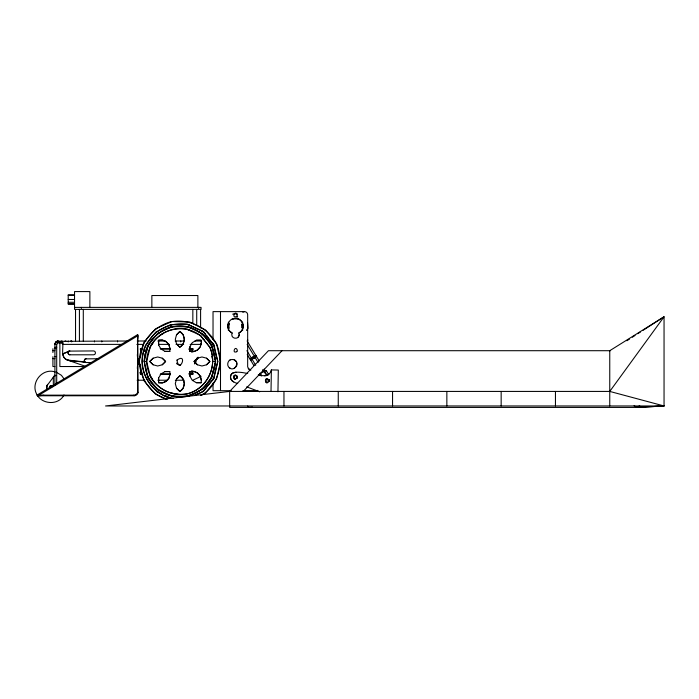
<?xml version="1.0" encoding="UTF-8"?>
<svg xmlns="http://www.w3.org/2000/svg" width="699" height="699" viewBox="0 0 699 699"><rect width="100%" height="100%" fill="white"/><g stroke="black" fill="none" stroke-linecap="round" stroke-linejoin="round"><path stroke-width="1.05" d="M46.693 386.206L46.999 388.775M58.288 342.361L56.706 344.389L56.706 383.943M158.612 378.019L158.586 382.729L162.212 382.921L165.637 381.689L168.87 378.342L170.058 373.834L169.761 371.545L165.051 371.58L160.98 373.948L158.612 378.019L158.586 382.729L162.727 382.825L166.493 381.095L169.114 377.879L170.058 373.834M189.927 346.713L189.892 351.422L193.518 351.614L196.943 350.382L200.185 347.036L201.364 342.527L201.067 340.238L196.358 340.273L192.286 342.641L189.927 346.713L189.892 351.422L194.034 351.518L197.808 349.788L200.421 346.573L201.364 342.527M127.707 341.007L56.794 341.357L56.82 342.021L56.278 341.732L55.343 342.728L54.906 344.389L54.906 385.123M271.011 391.484L271.369 369.92L278.307 370.042L277.949 391.781M268.512 381.165L268.87 379.601M137.904 362.79L138.184 359.714M195.213 363.27C194.698 356.376 197.162 362.178 194.75 363.864M265.393 380.929L265.445 380.439M266.083 379.365C263.768 387.01 273.37 378.718 266.284 379.234M247.551 340.369C248.049 338.386 247.062 342.536 247.568 340.221M137.633 339.426L138.122 335.441L137.633 334.629L36.907 395.162L133.771 395.162A3.119 2.088 -31 0 0 137.633 391.938L137.633 334.629M169.761 351.422L170.058 349.124L169.114 345.088L166.493 341.872L162.727 340.133L158.586 340.238L158.612 344.948L160.98 349.019L165.051 351.387L169.761 351.422L165.051 351.387M201.067 382.729L201.364 380.439L200.421 376.394L197.808 373.179L194.034 371.449L189.892 371.545L189.927 376.254L192.286 380.326L196.358 382.694L201.067 382.729L196.358 382.694M196.821 358.736L196.917 358.133L198.175 358.133M242.221 327.918L242.203 323.987L242.352 327.717M54.976 344.074L55.501 344.389L55.125 343.349M121.591 344.389L62.814 344.389C60.481 340.658 62.893 339.714 62.814 344.389C63.163 349.317 60.752 357.565 67.043 359.88L85.383 366.302M269.036 380.903C263.873 372.768 265.568 389.692 269.272 379.592M209.735 347.115L209.849 347.289C218.132 365.787 207.446 388.364 187.891 393.694C173.151 396.621 158.271 390.025 150.538 377.137L146.615 361.479C147.306 340.596 166.703 325.131 187.218 329.107L200.534 335.52L209.674 347.027M200.648 335.669L200.543 335.642C184.676 323.244 160.377 328.329 150.538 345.83L146.615 361.479L144.09 361.479L148.31 344.633C156.628 330.767 172.644 323.672 188.512 326.817C203.986 331.518 214.759 345.332 215.563 361.479C214.759 377.635 203.986 391.449 188.512 396.15C172.644 399.295 156.628 392.2 148.31 378.334L144.09 361.479C144.894 345.332 155.667 331.518 171.141 326.817C187.009 323.672 203.025 330.767 211.343 344.633L215.563 361.479L211.343 378.334C200.307 397.469 174.68 402.572 157.153 389.107C145.156 378.229 141.329 361.095 147.568 346.145L157.546 333.545L171.875 326.643L188.293 326.809M200.831 395.389C218.831 385.988 224.23 361.846 216.515 343.821C207.542 327.368 189.219 318.543 170.766 321.785C152.732 326.87 140.053 342.772 139.11 361.479C140.324 378.238 150.268 394.428 166.939 399.339M188.634 324.659L189.263 324.782L188.267 324.485C164.239 320.291 143.129 337.119 141.88 361.479C142.727 378.64 154.173 393.301 170.608 398.299L172.452 398.343M146.213 352.182L147.935 346.127M209.77 347.167C218.184 366.259 207.376 388.557 187.218 393.86C166.703 397.836 147.306 382.37 146.615 361.479M213.02 379.697L214.016 377.949L217.773 361.479L214.016 345.018L202.43 331.003L187.227 324.266L170.608 324.668L155.755 332.147L145.523 345.254C136.253 367.691 148.031 391.877 171.377 398.482L173.326 398.482M228.381 323.261L227.752 326.031L228.521 329.404M239.215 334.655C239.355 339.513 231.64 339.356 231.78 334.655L232.155 333.021C225.707 330.181 226.904 319.854 233.772 318.482C242.413 316.236 246.887 329.587 238.84 333.021L239.215 334.655L238.237 337.023M237.398 377.215L237.188 376.324L237.398 377.215C231.334 384.677 234.48 368.504 237.188 378.037L235.047 379.033L237.162 378.072M213.02 343.27L217.773 361.479L213.3 379.374L202.43 391.964L194.514 395.477L203.488 391.152L214.051 377.818L212.907 379.277M56.706 344.389L54.906 344.389L55.972 341.916L57.388 341.129M233.597 377.154C234.016 373.449 239.871 377.294 235.074 375.337C231.771 375.608 235.519 380.011 234.314 378.675M144.405 351.405L144.903 349.386M211.343 378.334L215.563 361.479L212.024 345.979L210.923 344.144M268.984 380.588L268.661 381.505L268.399 379.609M176.524 334.795L175.309 339.347L176.524 343.899L179.826 347.254C185.707 344.013 185.707 334.681 179.826 331.44L176.524 334.795L179.826 331.44L183.129 334.795L184.344 339.347L183.129 343.899L179.826 347.254L176.524 343.899M176.524 379.068L175.309 383.62L176.524 388.172L179.826 391.527C185.707 388.286 185.707 378.954 179.826 375.713L176.524 379.068L179.826 375.713L183.129 379.068L184.344 383.62L183.129 388.172L179.826 391.527L176.524 388.172M268.809 380.938L269.386 380.492M149.909 375.887L150.084 375.302M57.825 341.033L58.288 341.007L57.799 341.645L57.685 341.06L58.288 341.007L58.069 342.825L63.015 342.807M246.922 330.278L247.804 328.181L247.516 322.623L247.699 328.696L246.93 330.356M268.809 380.841L268.084 379.304L268.713 381.305M140.613 351.186L141.556 349.089L140.167 349.089L142.788 348.6M192.793 371.781L191.841 373.878L191.841 370.645M46.693 386.049L54.906 375.101M69.865 350.933C67.41 350.898 67.41 354.839 69.865 354.795L93.614 354.795C96.06 354.865 96.06 350.872 93.614 350.933L69.122 351.108M137.607 360.798L139.424 358.674M57.301 341.785L57.37 341.173M47.497 384.38L46.693 387.814M265.524 380.073L265.873 379.505M61.634 341.016L61.451 341.453L62.106 341.234M64.011 395.005C58.498 405.813 41.215 404.607 36.418 393.668C30.669 382.073 42.779 367.726 55.125 371.955M228.844 323.689L228.608 327.499M258.289 374.751C263.619 376.464 269.823 376.516 271.369 369.92M195.362 363.078L194.838 363.76M55.404 342.728L56.016 342.781L55.737 342.169M259.233 360.999L256.507 356.49L252.322 358.937M195.746 360.343L198 357.163M151.08 345.656L152.889 343.34M203.898 390.82L205.917 388.242M229.316 367.779C235.484 372.855 240.937 359.312 232.12 359.487C227.594 359.164 225.934 366.39 230.093 368.163M204.291 390.147L205.558 388.557M137.397 356.341L137.397 354.227M137.397 368.74L137.397 366.626M236.681 316.525L237.398 315.048C235.161 308.783 231.028 319.487 236.9 316.254M212.024 376.988L202.107 389.422L187.052 396.42M236.681 351.789L237.398 350.304C235.17 344.389 231.587 354.576 236.9 351.518M195.641 360.3L198.149 357.495M68.956 351.186L67.934 352.864L68.956 354.55M243.235 391.423L282.02 350.706M153.133 358.176L149.778 361.479L153.133 364.791L157.686 365.996L162.238 364.791L165.593 361.479L162.238 358.176L157.686 356.971L153.133 358.176L149.778 361.479L153.133 364.791M162.238 364.791L165.593 361.479L162.238 358.176M197.415 358.176L194.06 361.479L197.415 364.791L201.967 365.996L206.52 364.791L209.866 361.479L206.52 358.176L201.967 356.971L197.415 358.176L194.06 361.479L197.415 364.791M206.52 364.791L209.866 361.479L206.52 358.176M236.987 317.224L237.616 316.621M254.296 356.403L251.5 358.037L255.869 355.433L247.14 341.016M254.899 357.512L254.209 357.739M249.936 359.024L255.869 355.433L249.936 359.024L247.201 354.524M258.141 362.563L254.873 357.163L251.902 358.963L250.574 360.09L253.851 365.49M256.507 356.49L254.156 358.08M254.078 357.801L254.873 357.163M238.84 333.021C242.728 331.108 244.222 326.241 242.326 322.379C240.299 318.866 235.38 317.101 231.85 319.408M254.235 358.028L254.707 357.696M253.711 356.892L254.034 356.446M252.732 358.631L251.902 358.963L255.72 365.262M138.655 359.181L139.162 358.797M56.278 341.732L56.794 341.357M254.06 356.639L255.869 355.433M234.506 375.608L236.489 375.616M265.969 379.443L266.634 379.068M626.863 340.754L629.589 338.998M632.307 337.241L635.024 335.485M637.75 333.729L640.467 331.981M643.194 330.225L664.05 316.761L664.05 405.97L637.75 407.421L229.656 407.421L229.656 391.423L268.442 350.706L610.358 350.706M252.846 358.552L251.902 358.963M264.851 375.957L266.66 374.856L263.602 371.571L260.631 373.371L261.531 375.913M266.66 374.856L264.458 371.221C264.947 369.64 267.743 371.737 266.004 370.837M634.089 405.769L636.903 407.421L639.707 405.769M252.173 359.155L250.574 360.09L252.208 359.417M253.623 358.412L252.592 358.989M228.809 323.873L228.713 328.181A7.112 7.112 0 0 1 228.923 323.314L228.381 326.031L228.966 328.862M170.608 324.668L171.377 324.485M197.188 359.504L196.917 358.604M160.019 335.179L163.365 333.493M147.935 376.84L148.223 377.967M213.693 345.175L203.488 331.815L188.267 324.485M229.368 360.396L230.093 360.046M200.762 395.459L205.209 393.319L216.515 379.146L220.543 361.479L216.638 344.074L205.655 330.007L189.717 321.986L171.884 321.549L155.571 328.775L143.915 342.292L139.11 361.479L143.915 380.675L155.571 394.192L166.965 399.234M85.243 358.963L84.221 360.649L85.243 362.327M85.409 358.884L99.109 358.718M139.713 358.535L137.895 360.029L137.528 361.479L137.895 362.938L140.15 364.502L138.201 363.41L137.607 362.169M192.793 380.221L201.094 376.333M91.552 362.571L85.593 362.493C78.882 359.478 64.063 364.415 62.814 353.912L68.79 351.265M169.018 325.769L171.919 324.485M234.156 368.356L236.507 366.346L237.066 364.109L236.507 361.872L234.156 359.863M264.458 371.221L265.236 370.907L264.143 369.107M62.814 353.912L68.353 351.667M242.806 312.226L244.501 311.623A3.163 3.163 0 0 1 247.664 314.786L247.664 366.966L249.36 369.719M54.068 376.149L55.972 375.52M232.662 314.174L234.847 313.563L237.101 313.947L234.497 313.58M86.152 358.718C83.697 358.674 83.697 362.615 86.152 362.571M70.547 341.007L71.368 341.007M256.638 390.689L257.879 390.409A3.163 3.163 0 0 1 256.638 390.689L242.824 390.689M37.396 395.975L43.941 395.267M247.717 373.519C242.658 372.55 227.708 369.089 230.993 379.496M252.496 407.185L249.237 407.421L247.603 406.093M236.079 372.165L232.575 373.056L231.019 374.821C228.739 379.408 233.693 382.799 237.695 383.436M636.903 407.421L664.05 405.97L609.755 391.423L664.05 316.761L609.755 350.706L609.755 405.97M171.141 326.817L171.919 326.844M196.358 340.273L201.067 340.238M165.051 371.58L169.761 371.545M74.54 294.742L68.214 294.742L68.214 304.222L74.54 304.222M68.214 295.45L74.54 295.45M68.214 299.478L74.54 299.478M68.214 302.274L74.54 302.274M68.214 303.681L74.54 303.681M74.54 307.385L201.041 307.385L201.041 309.377L74.54 309.377L74.54 291.579L89.874 291.579L89.874 307.385M244.501 311.623L213.029 311.623L213.029 339.408M232.444 318.919L238.542 318.919M137.24 341.007L146.004 341.007M157.817 341.007L164.99 341.007M175.134 341.007L183.802 341.007M194.96 341.007L201.12 341.007M136.838 344.389L143.365 344.389M158.603 344.389L169.49 344.389M176.026 344.389L183.645 344.389M190.172 344.389L201.059 344.389M54.906 347.333L56.706 347.333M160.176 348.6L169.962 348.6M189.534 348.6L192.793 348.6L192.793 351.868M54.906 348.722L55.806 348.722M160.814 349.089L170.442 349.089M188.634 349.089L193.239 349.089M52.914 350.653L54.906 350.653M54.906 356.691L55.806 356.691M52.914 358.622L54.906 358.622M213.029 361.479L215.563 361.479M54.906 366.529L52.914 366.529L52.914 356.691M84.78 366.529L59.869 366.529L59.869 342.807M140.167 373.878L141.556 373.878L141.556 371.728M160.814 373.878L170.442 373.878M188.634 373.878L193.239 373.878M142.788 374.367L140.613 374.367L140.613 365.656M160.176 374.367L169.962 374.367M189.534 374.367L192.793 374.367L192.793 371.099M137.118 380.221L144.763 380.221M157.86 380.221L167.69 380.221M175.327 380.221L184.064 380.221M231.133 390.689L213.029 390.689L213.029 383.209M610.376 391.423L229.656 391.423L105.54 405.97L664.05 405.97M134.138 395.765L39.31 395.765L38.943 395.162L137.633 335.861L138 392.541A3.119 2.088 -31 0 1 134.138 395.765L133.771 395.162M187.778 396.324L171.141 396.15M65.068 341.007L65.898 341.007M187.201 324.624L188.232 324.651M172.601 396.42L157.546 389.422L147.629 376.988L146.921 373.886M265.707 381.663L265.48 381.165M67.043 359.88L85.313 362.379M69.865 354.795L69.122 354.629M250.827 370.129L248.189 368.609M171.989 393.135L178.734 394.481M246.695 386.862L259.696 391.807M187.481 329.439L192.679 331.737M161.181 393.72L157.223 391.964L155.353 389.806M165.139 395.477L170.949 398.054M187.778 326.643L202.107 333.545L212.024 345.979M203.662 332.025L205.244 333.869M201.95 331.169L203.898 332.147M200.674 335.703L209.63 347.019M233.693 381.916L231.684 380.518M56.147 372.113L61.425 375.311L64.465 379.452M62.019 342.877L62.814 344.389L62.228 341.365M232.155 333.021L229.447 330.872M139.73 372.672L140.613 373.257M202.457 338.115L203.715 339.574M49.987 387.63C48.773 386.241 51.726 385.105 51.778 386.975M202.43 337.905L203.697 339.496M206.589 335.59L207.926 337.311M212.907 343.681L214.051 345.149M150.713 376.525L152.233 378.806M266.537 371.064L268.722 374.673M247.14 344.389L254.226 356.097M262.509 369.771L263.602 371.571M246.904 350.688L251.264 357.897M259.932 373.965L261.033 375.782M137.633 391.938L138 392.541M268.075 379.976C268.661 382.72 268.757 378.281 269.019 380.745M192.793 351.186L191.841 349.089L191.841 352.322M140.613 371.781L141.556 373.878M149.909 347.08L150.084 347.665M201.364 380.439L200.185 375.931L196.943 372.584L193.518 371.352L189.892 371.545L189.927 376.254M170.058 349.124L168.87 344.624L165.637 341.278L162.212 340.046L158.586 340.238L158.612 344.948M213.361 343.864L213.483 344.345M211.78 356.481L212.295 358.526M242.142 323.978L242.282 328.181A7.112 7.112 0 0 0 242.37 324.187M145.506 367.683L146.449 371.824M195.746 360.894L195.746 362.143M555.452 391.423L555.452 405.97M501.157 391.423L501.157 405.97M446.853 391.423L446.853 405.97M392.558 391.423L392.558 405.97M338.255 391.423L338.255 405.97M283.96 391.423L283.96 405.97M259.801 373.292L259.801 375.328M242.614 322.09L242.614 330.557M228.381 322.09L228.381 330.557M220.5 311.623L220.5 390.689M200.596 309.377L200.596 327.918M198.647 307.385L198.647 308.381M197.878 307.385L197.878 295.528L151.858 295.528L151.858 307.385M196.716 309.377L196.716 325.192M192.837 309.377L192.837 323.558M180.744 341.007L180.744 341.907M141.556 349.089L141.556 351.239M140.613 348.6L140.613 357.311M138.76 359.068L138.76 363.899M138.472 359.347L138.472 363.62M117.554 341.007L117.554 341.907M101.809 341.007L101.809 341.907M94.47 341.007L94.47 341.907M83.295 309.377L83.295 341.007M81.346 307.385L81.346 308.381M79.415 309.377L79.415 341.007M75.536 309.377L75.536 341.007M71.7 341.007L71.7 341.907M68.222 341.007L68.222 341.907M60 341.007L60 342.807M53.325 377.076L53.325 385.726M52.914 348.722L52.914 352.541M180.657 365.105A3.713 3.713 0 0 1 178.927 365.088M177.511 364.389A3.713 3.713 0 0 1 176.471 363.069M49.83 387.718A1.188 1.188 0 0 1 50.249 385.9A1.188 1.188 0 0 1 51.909 386.748M268.748 374.14A3.163 3.163 0 0 1 265.69 375.616M176.978 360.107C179.39 374.568 188.232 352.217 176.978 360.107"/></g></svg>
